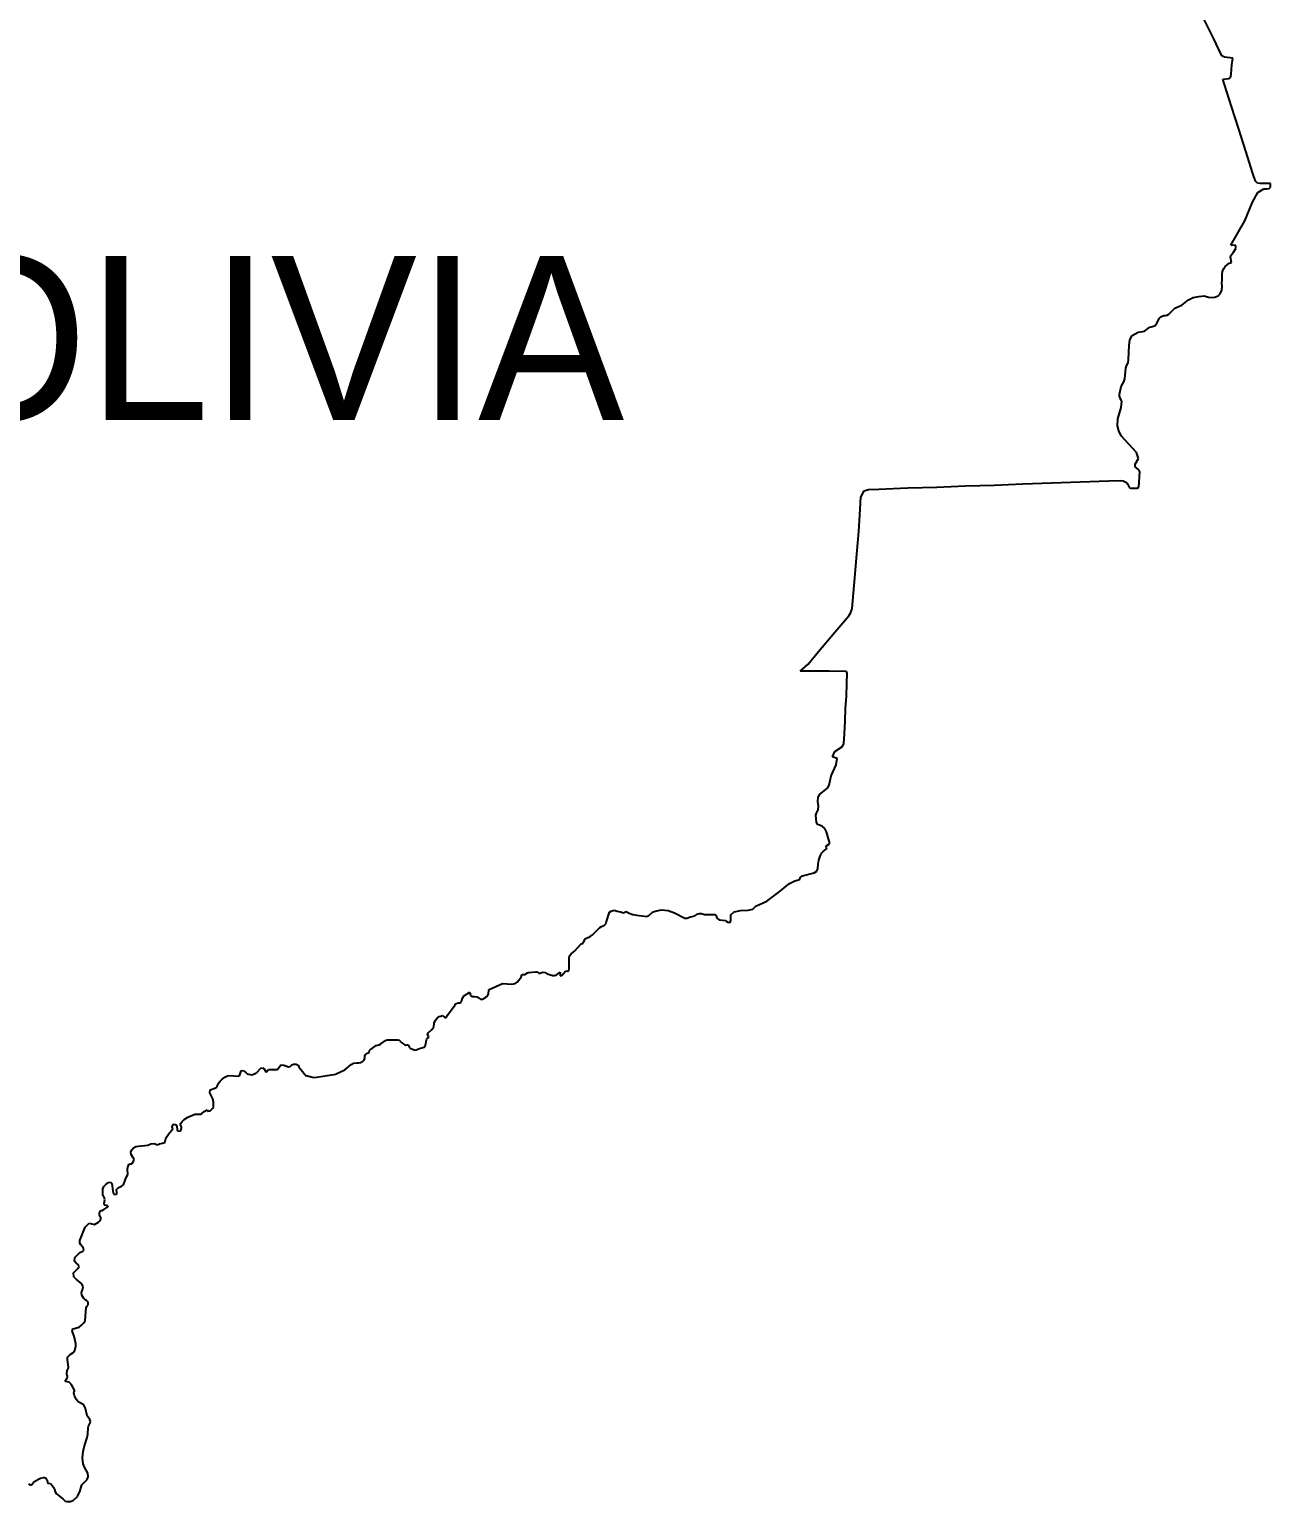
# Model space of a CAD drawing. Header units: metres. Extents: x 0 to 1325, y -1 to 773.
# Drawn here: x 420.73 to 450.99, y 422.15 to 458.05 of the extents above; entities that cross this region are included whole.
import ezdxf
from ezdxf.enums import TextEntityAlignment as Align

# ---------------------------------------------------------------- set-up
doc = ezdxf.new("R2010")
doc.units = ezdxf.units.M

msp = doc.modelspace()

# ---------------------------------------------------------------- linework, layer by layer
at = {"layer": 'SCORE'}
for points in [[(449.61, 457.818), (449.35, 458.338)], [(449.72, 457.578), (449.61, 457.818)], [(449.8, 457.408), (449.72, 457.578)], [(449.87, 457.368), (449.8, 457.408)], [(450.07, 457.348), (449.87, 457.368)], [(450.03, 456.958), (450.05, 457.188)], [(450.05, 457.188), (450.07, 457.348)], [(449.83, 456.838), (449.98, 456.848)], [(449.87, 456.708), (449.83, 456.838)], [(450.04, 456.168), (449.87, 456.708)], [(449.98, 456.848), (450.01, 456.878)], [(450.01, 456.878), (450.03, 456.958)], [(450.22, 455.618), (450.04, 456.168)], [(450.39, 455.078), (450.22, 455.618)], [(450.56, 454.538), (450.39, 455.078)], [(450.62, 454.348), (450.56, 454.538)], [(450.67, 454.298), (450.62, 454.348)], [(450.74, 454.288), (450.67, 454.298)], [(450.68, 454.068), (450.83, 454.158)], [(450.99, 454.288), (450.74, 454.288)], [(450.83, 454.158), (450.9, 454.158)], [(450.9, 454.158), (450.96, 454.168)], [(450.96, 454.168), (450.99, 454.198)], [(450.99, 454.198), (450.99, 454.288)], [(450.36, 453.378), (450.55, 453.838)], [(450.55, 453.838), (450.68, 454.068)], [(450.02, 452.788), (450.36, 453.378)], [(450.14, 452.778), (450.02, 452.788)], [(450.09, 452.618), (450.14, 452.708)], [(450.14, 452.708), (450.14, 452.778)], [(449.93, 452.308), (449.98, 452.348)], [(449.98, 452.348), (450.04, 452.368)], [(450.01, 452.498), (450.02, 452.538)], [(450.04, 452.368), (450.01, 452.498)], [(450.02, 452.538), (450.09, 452.618)], [(449.81, 452.078), (449.82, 452.148)], [(449.81, 451.928), (449.81, 452.078)], [(449.82, 452.148), (449.85, 452.218)], [(449.85, 452.218), (449.88, 452.268)], [(449.88, 452.268), (449.93, 452.308)], [(449.76, 451.598), (449.8, 451.688)], [(449.8, 451.868), (449.81, 451.928)], [(449.81, 451.778), (449.8, 451.868)], [(449.8, 451.688), (449.81, 451.778)], [(448.66, 451.248), (448.79, 451.308)], [(448.79, 451.308), (448.83, 451.328)], [(448.83, 451.328), (448.99, 451.458)], [(448.99, 451.458), (449.1, 451.508)], [(449.1, 451.508), (449.24, 451.538)], [(449.24, 451.538), (449.37, 451.548)], [(449.37, 451.548), (449.48, 451.518)], [(449.48, 451.518), (449.56, 451.508)], [(449.56, 451.508), (449.63, 451.518)], [(449.63, 451.518), (449.71, 451.548)], [(449.71, 451.548), (449.76, 451.598)], [(448.22, 450.888), (448.28, 451.008)], [(448.28, 451.008), (448.33, 451.048)], [(448.33, 451.048), (448.39, 451.068)], [(448.39, 451.068), (448.43, 451.068)], [(448.43, 451.068), (448.47, 451.078)], [(448.47, 451.078), (448.51, 451.108)], [(448.51, 451.108), (448.62, 451.218)], [(448.62, 451.218), (448.66, 451.248)], [(447.56, 450.478), (447.62, 450.588)], [(447.62, 450.588), (447.76, 450.668)], [(447.76, 450.668), (447.88, 450.678)], [(447.88, 450.678), (447.92, 450.688)], [(447.92, 450.688), (447.95, 450.718)], [(447.95, 450.718), (448.02, 450.768)], [(448.02, 450.768), (448.05, 450.788)], [(448.05, 450.788), (448.08, 450.798)], [(448.08, 450.798), (448.14, 450.808)], [(448.14, 450.808), (448.18, 450.828)], [(448.18, 450.828), (448.22, 450.888)], [(447.53, 449.998), (447.54, 450.338)], [(447.54, 450.338), (447.56, 450.478)], [(447.46, 449.788), (447.48, 449.848)], [(447.48, 449.848), (447.52, 449.918)], [(447.52, 449.918), (447.53, 449.998)], [(447.41, 449.458), (447.44, 449.528)], [(447.44, 449.528), (447.46, 449.788)], [(447.31, 449.148), (447.35, 449.338)], [(447.31, 449.108), (447.31, 449.148)], [(447.35, 449.338), (447.41, 449.458)], [(447.27, 448.548), (447.35, 448.828)], [(447.32, 449.068), (447.31, 449.108)], [(447.35, 449.008), (447.32, 449.068)], [(447.36, 448.978), (447.35, 449.008)], [(447.35, 448.828), (447.36, 448.978)], [(447.26, 448.378), (447.27, 448.548)], [(447.29, 448.258), (447.26, 448.378)], [(447.35, 448.138), (447.29, 448.258)], [(447.72, 447.728), (447.35, 448.138)], [(447.77, 447.588), (447.72, 447.728)], [(447.69, 447.448), (447.77, 447.588)], [(447.69, 447.378), (447.69, 447.448)], [(447.78, 447.308), (447.69, 447.378)], [(444.25, 446.938), (444.95, 446.968)], [(444.95, 446.968), (445.65, 446.988)], [(445.65, 446.988), (446.35, 447.018)], [(446.35, 447.018), (447.05, 447.038)], [(447.05, 447.038), (447.32, 447.048)], [(447.32, 447.048), (447.4, 447.038)], [(447.4, 447.038), (447.48, 446.998)], [(447.48, 446.998), (447.5, 446.968)], [(447.5, 446.968), (447.55, 446.868)], [(447.8, 447.258), (447.78, 447.308)], [(447.78, 446.888), (447.8, 447.258)], [(440.98, 446.208), (441, 446.638)], [(441, 446.638), (441.08, 446.798)], [(441.08, 446.798), (441.19, 446.828)], [(441.19, 446.828), (441.44, 446.838)], [(441.44, 446.838), (442.15, 446.868)], [(442.15, 446.868), (442.85, 446.888)], [(442.85, 446.888), (443.55, 446.918)], [(443.55, 446.918), (444.25, 446.938)], [(447.55, 446.868), (447.58, 446.858)], [(447.58, 446.858), (447.74, 446.858)], [(447.74, 446.858), (447.78, 446.888)], [(440.95, 445.808), (440.98, 446.208)], [(440.9, 445.248), (440.95, 445.808)], [(440.84, 444.488), (440.9, 445.248)], [(440.79, 443.928), (440.84, 444.488)], [(440.37, 443.348), (440.71, 443.748)], [(440.71, 443.748), (440.76, 443.828)], [(440.76, 443.828), (440.79, 443.928)], [(439.97, 442.878), (440.37, 443.348)], [(439.72, 442.568), (439.97, 442.878)], [(439.52, 442.398), (439.72, 442.568)], [(440.23, 442.398), (439.52, 442.398)], [(440.65, 442.388), (440.23, 442.398)], [(440.67, 442.348), (440.65, 442.388)], [(440.66, 442.098), (440.67, 442.348)], [(440.65, 441.788), (440.66, 442.098)], [(440.63, 441.488), (440.65, 441.788)], [(440.62, 441.178), (440.63, 441.488)], [(440.59, 440.638), (440.6, 440.868)], [(440.6, 440.868), (440.62, 441.178)], [(440.37, 440.438), (440.55, 440.558)], [(440.55, 440.558), (440.59, 440.638)], [(440.31, 440.308), (440.37, 440.438)], [(440.42, 440.268), (440.31, 440.308)], [(440.4, 440.118), (440.42, 440.268)], [(440.23, 439.618), (440.28, 439.848)], [(440.28, 439.848), (440.4, 440.118)], [(439.99, 439.388), (440.19, 439.548)], [(440.19, 439.548), (440.23, 439.618)], [(439.95, 439.218), (439.96, 439.318)], [(439.97, 439.118), (439.95, 439.218)], [(439.96, 439.318), (439.99, 439.388)], [(439.96, 439.018), (439.97, 439.118)], [(439.9, 438.888), (439.92, 438.938)], [(439.91, 438.798), (439.9, 438.888)], [(439.92, 438.718), (439.91, 438.798)], [(439.92, 438.938), (439.96, 439.018)], [(439.94, 438.658), (439.92, 438.718)], [(439.97, 438.648), (439.94, 438.658)], [(440.06, 438.618), (439.97, 438.648)], [(440.12, 438.558), (440.06, 438.618)], [(440.16, 438.478), (440.12, 438.558)], [(440.21, 438.308), (440.16, 438.478)], [(440.05, 437.968), (440.08, 437.998)], [(440.08, 437.998), (440.16, 438.068)], [(440.15, 438.128), (440.17, 438.148)], [(440.17, 438.088), (440.15, 438.128)], [(440.16, 438.068), (440.17, 438.088)], [(440.17, 438.148), (440.21, 438.168)], [(440.24, 438.238), (440.21, 438.308)], [(440.21, 438.168), (440.23, 438.178)], [(440.23, 438.178), (440.24, 438.208)], [(440.24, 438.208), (440.24, 438.238)], [(439.95, 437.588), (439.96, 437.688)], [(439.96, 437.688), (439.98, 437.788)], [(439.98, 437.788), (440.01, 437.888)], [(440.01, 437.888), (440.05, 437.968)], [(439.26, 437.218), (439.39, 437.288)], [(439.39, 437.288), (439.48, 437.308)], [(439.48, 437.308), (439.5, 437.318)], [(439.5, 437.318), (439.51, 437.328)], [(439.51, 437.328), (439.53, 437.378)], [(439.53, 437.378), (439.55, 437.398)], [(439.55, 437.398), (439.58, 437.408)], [(439.58, 437.408), (439.86, 437.478)], [(439.86, 437.478), (439.93, 437.518)], [(439.93, 437.518), (439.95, 437.588)], [(438.71, 436.788), (439, 437.008)], [(439, 437.008), (439.26, 437.218)], [(434.87, 436.518), (434.91, 436.548)], [(434.91, 436.548), (434.99, 436.568)], [(434.99, 436.568), (435.06, 436.548)], [(435.06, 436.548), (435.14, 436.528)], [(435.96, 436.538), (436.13, 436.578)], [(436.13, 436.578), (436.3, 436.558)], [(436.3, 436.558), (436.46, 436.508)], [(437.91, 436.528), (438.07, 436.558)], [(438.07, 436.558), (438.25, 436.568)], [(438.25, 436.568), (438.37, 436.598)], [(438.37, 436.598), (438.43, 436.658)], [(438.43, 436.658), (438.46, 436.678)], [(438.46, 436.678), (438.71, 436.788)], [(434.68, 436.168), (434.75, 436.208)], [(434.75, 436.208), (434.78, 436.238)], [(434.78, 436.238), (434.79, 436.268)], [(434.79, 436.268), (434.87, 436.518)], [(435.14, 436.528), (435.21, 436.508)], [(435.21, 436.508), (435.28, 436.538)], [(435.28, 436.538), (435.35, 436.498)], [(435.35, 436.498), (435.44, 436.468)], [(435.44, 436.468), (435.53, 436.448)], [(435.53, 436.448), (435.79, 436.418)], [(435.79, 436.418), (435.8, 436.428)], [(435.8, 436.428), (435.82, 436.428)], [(435.82, 436.428), (435.92, 436.518)], [(435.92, 436.518), (435.96, 436.538)], [(436.46, 436.508), (436.71, 436.378)], [(436.71, 436.378), (436.76, 436.378)], [(436.76, 436.378), (436.82, 436.398)], [(436.82, 436.398), (436.95, 436.428)], [(436.95, 436.428), (437.03, 436.478)], [(437.03, 436.478), (437.07, 436.488)], [(437.07, 436.488), (437.11, 436.488)], [(437.11, 436.488), (437.19, 436.468)], [(437.19, 436.468), (437.44, 436.468)], [(437.44, 436.468), (437.47, 436.448)], [(437.47, 436.448), (437.49, 436.378)], [(437.49, 436.378), (437.55, 436.338)], [(437.55, 436.338), (437.71, 436.318)], [(437.71, 436.318), (437.72, 436.298)], [(437.72, 436.298), (437.76, 436.278)], [(437.76, 436.278), (437.81, 436.268)], [(437.81, 436.268), (437.83, 436.308)], [(437.83, 436.458), (437.91, 436.528)], [(437.83, 436.308), (437.83, 436.458)], [(434.24, 435.788), (434.29, 435.878)], [(434.29, 435.878), (434.31, 435.888)], [(434.31, 435.888), (434.4, 435.928)], [(434.4, 435.928), (434.46, 435.968)], [(434.46, 435.968), (434.64, 436.148)], [(434.64, 436.148), (434.68, 436.168)], [(433.9, 435.458), (433.94, 435.508)], [(433.94, 435.508), (434.02, 435.568)], [(434.02, 435.568), (434.18, 435.748)], [(434.18, 435.748), (434.23, 435.768)], [(434.23, 435.768), (434.24, 435.788)], [(433.88, 435.088), (433.89, 435.138)], [(433.89, 435.398), (433.9, 435.458)], [(433.89, 435.138), (433.89, 435.398)], [(431.94, 434.638), (432.26, 434.778)], [(432.26, 434.778), (432.49, 434.768)], [(432.49, 434.768), (432.57, 434.778)], [(432.57, 434.778), (432.62, 434.818)], [(432.62, 434.818), (432.72, 434.938)], [(432.72, 434.938), (432.73, 434.958)], [(432.73, 434.988), (432.74, 434.998)], [(432.73, 434.958), (432.73, 434.988)], [(432.74, 434.998), (432.8, 434.998)], [(432.8, 434.998), (432.81, 434.998)], [(432.81, 434.998), (432.87, 435.038)], [(432.87, 435.038), (432.9, 435.048)], [(432.9, 435.048), (433.07, 435.068)], [(433.07, 435.068), (433.12, 435.068)], [(433.12, 435.068), (433.16, 435.028)], [(433.16, 435.028), (433.24, 435.058)], [(433.24, 435.058), (433.3, 435.048)], [(433.3, 435.048), (433.35, 435.018)], [(433.35, 435.018), (433.49, 434.978)], [(433.49, 434.978), (433.53, 434.978)], [(433.53, 434.978), (433.57, 434.988)], [(433.57, 434.988), (433.67, 435.058)], [(433.67, 435.058), (433.67, 434.968)], [(433.67, 434.968), (433.71, 434.978)], [(433.71, 434.978), (433.79, 435.078)], [(433.79, 435.078), (433.83, 435.088)], [(433.83, 435.088), (433.86, 435.078)], [(433.86, 435.078), (433.88, 435.088)], [(431.27, 434.368), (431.29, 434.428)], [(431.29, 434.428), (431.33, 434.488)], [(431.33, 434.488), (431.4, 434.528)], [(431.4, 434.528), (431.47, 434.568)], [(431.47, 434.568), (431.48, 434.488)], [(431.48, 434.488), (431.52, 434.468)], [(431.52, 434.468), (431.58, 434.468)], [(431.58, 434.468), (431.65, 434.458)], [(431.65, 434.458), (431.7, 434.428)], [(431.7, 434.428), (431.73, 434.398)], [(431.73, 434.398), (431.78, 434.398)], [(431.78, 434.398), (431.85, 434.438)], [(431.85, 434.438), (431.88, 434.468)], [(431.88, 434.468), (431.91, 434.498)], [(431.91, 434.498), (431.92, 434.528)], [(431.92, 434.528), (431.93, 434.618)], [(431.93, 434.618), (431.94, 434.638)], [(430.92, 434.008), (431.11, 434.258)], [(431.11, 434.258), (431.12, 434.288)], [(431.12, 434.288), (431.14, 434.298)], [(431.14, 434.298), (431.18, 434.308)], [(431.18, 434.308), (431.22, 434.308)], [(431.22, 434.308), (431.25, 434.318)], [(431.25, 434.318), (431.26, 434.338)], [(431.26, 434.338), (431.27, 434.368)], [(430.53, 433.648), (430.57, 433.698)], [(430.57, 433.698), (430.59, 433.728)], [(430.59, 433.728), (430.6, 433.818)], [(430.6, 433.818), (430.63, 433.888)], [(430.63, 433.888), (430.67, 433.938)], [(430.67, 433.938), (430.72, 433.978)], [(430.72, 433.978), (430.76, 433.988)], [(430.76, 433.988), (430.79, 433.998)], [(430.79, 433.998), (430.82, 433.988)], [(430.82, 433.988), (430.85, 433.958)], [(430.85, 433.958), (430.89, 433.948)], [(430.89, 433.948), (430.91, 433.978)], [(430.91, 433.978), (430.92, 434.008)], [(429.3, 433.308), (429.41, 433.388)], [(429.41, 433.388), (429.45, 433.408)], [(429.45, 433.408), (429.71, 433.408)], [(429.71, 433.408), (429.76, 433.398)], [(429.76, 433.398), (429.77, 433.368)], [(429.77, 433.368), (429.81, 433.338)], [(429.81, 433.338), (429.88, 433.288)], [(430.39, 433.278), (430.41, 433.408)], [(430.41, 433.408), (430.43, 433.438)], [(430.43, 433.538), (430.44, 433.558)], [(430.44, 433.518), (430.43, 433.538)], [(430.43, 433.438), (430.45, 433.458)], [(430.44, 433.558), (430.45, 433.578)], [(430.47, 433.478), (430.44, 433.518)], [(430.45, 433.578), (430.53, 433.648)], [(430.45, 433.458), (430.47, 433.478)], [(428.9, 432.938), (428.91, 432.978)], [(428.91, 433.008), (428.92, 433.048)], [(428.91, 432.978), (428.91, 433.008)], [(428.92, 433.048), (428.95, 433.078)], [(428.95, 433.078), (428.99, 433.088)], [(428.99, 433.088), (429.01, 433.098)], [(429.01, 433.098), (429.02, 433.148)], [(429.02, 433.148), (429.04, 433.168)], [(429.04, 433.168), (429.18, 433.268)], [(429.18, 433.268), (429.26, 433.288)], [(429.26, 433.288), (429.3, 433.308)], [(429.88, 433.288), (429.9, 433.278)], [(429.9, 433.278), (429.94, 433.288)], [(429.94, 433.288), (429.96, 433.288)], [(429.96, 433.288), (429.98, 433.268)], [(429.98, 433.268), (429.99, 433.228)], [(429.99, 433.228), (430.01, 433.208)], [(430.01, 433.208), (430.11, 433.168)], [(430.11, 433.168), (430.12, 433.158)], [(430.12, 433.158), (430.16, 433.168)], [(430.16, 433.168), (430.24, 433.198)], [(430.24, 433.198), (430.35, 433.228)], [(430.35, 433.228), (430.39, 433.278)], [(425.85, 432.528), (425.89, 432.648)], [(425.89, 432.648), (425.92, 432.658)], [(425.92, 432.658), (425.96, 432.648)], [(425.96, 432.648), (425.97, 432.638)], [(425.97, 432.638), (426, 432.618)], [(426, 432.618), (426.04, 432.578)], [(426.22, 432.578), (426.27, 432.608)], [(426.27, 432.608), (426.37, 432.718)], [(426.37, 432.718), (426.41, 432.728)], [(426.41, 432.728), (426.45, 432.698)], [(426.45, 432.698), (426.5, 432.618)], [(426.5, 432.618), (426.56, 432.688)], [(426.56, 432.688), (426.78, 432.688)], [(426.78, 432.688), (426.86, 432.798)], [(426.86, 432.798), (426.93, 432.788)], [(426.93, 432.788), (427.05, 432.748)], [(427.05, 432.748), (427.09, 432.758)], [(427.09, 432.758), (427.13, 432.798)], [(427.13, 432.798), (427.17, 432.818)], [(427.17, 432.818), (427.23, 432.818)], [(427.23, 432.818), (427.28, 432.788)], [(427.28, 432.788), (427.3, 432.748)], [(427.3, 432.748), (427.32, 432.718)], [(427.32, 432.718), (427.45, 432.558)], [(428.21, 432.578), (428.42, 432.678)], [(428.42, 432.678), (428.57, 432.808)], [(428.57, 432.808), (428.63, 432.838)], [(428.63, 432.838), (428.71, 432.848)], [(428.71, 432.848), (428.76, 432.848)], [(428.76, 432.848), (428.8, 432.858)], [(428.8, 432.858), (428.84, 432.868)], [(428.84, 432.868), (428.87, 432.898)], [(428.87, 432.898), (428.9, 432.938)], [(425.25, 432.228), (425.28, 432.248)], [(425.28, 432.248), (425.31, 432.278)], [(425.31, 432.278), (425.35, 432.358)], [(425.35, 432.358), (425.38, 432.398)], [(425.38, 432.398), (425.43, 432.448)], [(425.43, 432.448), (425.49, 432.498)], [(425.49, 432.498), (425.56, 432.528)], [(425.56, 432.528), (425.64, 432.538)], [(425.64, 432.538), (425.79, 432.518)], [(425.79, 432.518), (425.85, 432.528)], [(426.04, 432.578), (426.07, 432.568)], [(426.07, 432.568), (426.15, 432.558)], [(426.15, 432.558), (426.22, 432.578)], [(427.45, 432.558), (427.45, 432.538)], [(427.45, 432.538), (427.51, 432.528)], [(427.51, 432.528), (427.63, 432.498)], [(427.63, 432.498), (427.68, 432.488)], [(427.68, 432.488), (428.2, 432.568)], [(428.2, 432.568), (428.21, 432.578)], [(425.13, 432.118), (425.14, 432.188)], [(425.2, 431.968), (425.13, 432.118)], [(425.14, 432.188), (425.16, 432.198)], [(425.16, 432.198), (425.25, 432.228)], [(425.22, 431.888), (425.2, 431.968)], [(425.22, 431.808), (425.22, 431.888)], [(424.5, 431.468), (424.59, 431.518)], [(424.59, 431.518), (424.76, 431.598)], [(424.76, 431.598), (424.81, 431.598)], [(424.81, 431.598), (424.9, 431.598)], [(424.9, 431.598), (424.93, 431.608)], [(424.93, 431.608), (424.99, 431.658)], [(424.99, 431.658), (425.06, 431.698)], [(425.06, 431.698), (425.07, 431.688)], [(425.07, 431.688), (425.07, 431.678)], [(425.07, 431.678), (425.07, 431.668)], [(425.07, 431.668), (425.13, 431.678)], [(425.13, 431.678), (425.14, 431.678)], [(425.14, 431.678), (425.2, 431.738)], [(425.2, 431.738), (425.22, 431.768)], [(425.22, 431.768), (425.22, 431.808)], [(424.12, 431.108), (424.23, 431.238)], [(424.21, 431.288), (424.22, 431.328)], [(424.23, 431.238), (424.21, 431.288)], [(424.22, 431.328), (424.26, 431.348)], [(424.26, 431.348), (424.31, 431.338)], [(424.31, 431.338), (424.32, 431.308)], [(424.32, 431.308), (424.33, 431.208)], [(424.33, 431.208), (424.34, 431.188)], [(424.34, 431.188), (424.41, 431.178)], [(424.41, 431.368), (424.42, 431.378)], [(424.41, 431.338), (424.41, 431.368)], [(424.44, 431.288), (424.41, 431.338)], [(424.41, 431.178), (424.42, 431.198)], [(424.42, 431.378), (424.45, 431.418)], [(424.42, 431.198), (424.44, 431.258)], [(424.44, 431.258), (424.44, 431.288)], [(424.45, 431.418), (424.46, 431.428)], [(424.46, 431.428), (424.5, 431.468)], [(423.27, 430.778), (423.32, 430.808)], [(423.32, 430.808), (423.38, 430.818)], [(423.38, 430.818), (423.54, 430.828)], [(423.54, 430.828), (423.62, 430.838)], [(423.62, 430.838), (423.69, 430.868)], [(423.69, 430.868), (423.77, 430.878)], [(423.77, 430.878), (423.85, 430.848)], [(423.85, 430.848), (423.9, 430.868)], [(423.9, 430.868), (423.97, 430.888)], [(423.97, 430.888), (424.03, 430.908)], [(424.03, 430.908), (424.05, 430.968)], [(424.05, 430.968), (424.07, 431.038)], [(424.07, 431.038), (424.12, 431.108)], [(423.2, 430.668), (423.23, 430.728)], [(423.21, 430.608), (423.2, 430.668)], [(423.26, 430.528), (423.21, 430.608)], [(423.23, 430.728), (423.27, 430.778)], [(423.25, 430.408), (423.27, 430.448)], [(423.28, 430.498), (423.26, 430.528)], [(423.27, 430.448), (423.28, 430.498)], [(423.1, 430.068), (423.12, 430.108)], [(423.12, 430.258), (423.14, 430.338)], [(423.12, 430.228), (423.12, 430.258)], [(423.13, 430.148), (423.12, 430.228)], [(423.12, 430.108), (423.13, 430.148)], [(423.14, 430.338), (423.16, 430.378)], [(423.16, 430.378), (423.2, 430.388)], [(423.2, 430.388), (423.21, 430.388)], [(423.21, 430.388), (423.25, 430.408)], [(422.52, 429.778), (422.54, 429.828)], [(422.52, 429.638), (422.52, 429.778)], [(422.54, 429.828), (422.59, 429.878)], [(422.59, 429.878), (422.66, 429.928)], [(422.66, 429.928), (422.71, 429.938)], [(422.71, 429.938), (422.74, 429.908)], [(422.74, 429.908), (422.76, 429.728)], [(422.76, 429.728), (422.77, 429.678)], [(422.85, 429.758), (422.9, 429.808)], [(422.86, 429.668), (422.85, 429.758)], [(422.9, 429.808), (422.97, 429.828)], [(422.97, 429.828), (423.02, 429.868)], [(423.02, 429.868), (423.06, 429.988)], [(423.06, 429.988), (423.1, 430.068)], [(422.53, 429.598), (422.52, 429.638)], [(422.56, 429.548), (422.53, 429.598)], [(422.55, 429.418), (422.57, 429.508)], [(422.56, 429.378), (422.55, 429.418)], [(422.57, 429.508), (422.56, 429.548)], [(422.65, 429.358), (422.56, 429.378)], [(422.77, 429.678), (422.79, 429.648)], [(422.79, 429.648), (422.85, 429.638)], [(422.85, 429.638), (422.86, 429.668)], [(422.44, 429.188), (422.46, 429.238)], [(422.44, 429.138), (422.44, 429.188)], [(422.47, 429.068), (422.44, 429.138)], [(422.44, 428.988), (422.47, 429.038)], [(422.46, 429.238), (422.47, 429.248)], [(422.47, 429.248), (422.5, 429.248)], [(422.47, 429.038), (422.47, 429.068)], [(422.5, 429.248), (422.54, 429.268)], [(422.54, 429.268), (422.62, 429.318)], [(422.62, 429.318), (422.65, 429.358)], [(421.96, 428.518), (422.09, 428.838)], [(422.09, 428.838), (422.19, 428.938)], [(422.19, 428.938), (422.32, 428.908)], [(422.32, 428.908), (422.41, 428.958)], [(422.41, 428.958), (422.44, 428.988)], [(421.96, 428.488), (421.96, 428.518)], [(421.96, 428.448), (421.96, 428.488)], [(421.98, 428.408), (421.96, 428.448)], [(422.05, 428.328), (421.98, 428.408)], [(422.06, 428.278), (422.05, 428.328)], [(421.83, 428.008), (421.84, 428.098)], [(421.87, 427.958), (421.83, 428.008)], [(421.84, 428.098), (421.89, 428.158)], [(421.92, 427.928), (421.87, 427.958)], [(421.89, 428.158), (421.96, 428.218)], [(421.94, 427.878), (421.92, 427.928)], [(421.96, 428.218), (422.03, 428.258)], [(422.03, 428.258), (422.06, 428.278)], [(421.8, 427.728), (421.85, 427.778)], [(421.81, 427.628), (421.8, 427.728)], [(421.87, 427.568), (421.81, 427.628)], [(421.85, 427.778), (421.91, 427.828)], [(421.91, 427.828), (421.94, 427.878)], [(422.01, 427.458), (421.87, 427.568)], [(422, 427.248), (422.02, 427.308)], [(422.01, 427.178), (422, 427.248)], [(422.04, 427.388), (422.01, 427.458)], [(422.02, 427.308), (422.04, 427.388)], [(422.06, 427.098), (422.01, 427.178)], [(422.09, 427.068), (422.06, 427.098)], [(422.12, 427.048), (422.09, 427.068)], [(422.09, 426.558), (422.11, 426.878)], [(422.11, 426.878), (422.12, 426.898)], [(422.15, 427.028), (422.12, 427.048)], [(422.12, 426.898), (422.14, 426.918)], [(422.14, 426.918), (422.16, 426.948)], [(422.16, 426.998), (422.15, 427.028)], [(422.16, 426.948), (422.16, 426.998)], [(422, 426.448), (422.06, 426.508)], [(422.06, 426.508), (422.09, 426.558)], [(421.77, 426.308), (421.79, 426.358)], [(421.83, 426.148), (421.77, 426.308)], [(421.79, 426.358), (421.94, 426.398)], [(421.86, 425.998), (421.83, 426.148)], [(421.94, 426.398), (422, 426.448)], [(421.72, 425.738), (421.79, 425.778)], [(421.79, 425.778), (421.84, 425.828)], [(421.84, 425.828), (421.86, 425.938)], [(421.86, 425.938), (421.86, 425.998)], [(421.66, 425.668), (421.72, 425.738)], [(421.66, 425.608), (421.66, 425.668)], [(421.68, 425.428), (421.66, 425.608)], [(421.67, 425.388), (421.68, 425.428)], [(421.61, 425.108), (421.65, 425.168)], [(421.61, 425.078), (421.61, 425.108)], [(421.7, 425.058), (421.61, 425.078)], [(421.64, 425.298), (421.65, 425.338)], [(421.64, 425.268), (421.64, 425.298)], [(421.64, 425.248), (421.64, 425.268)], [(421.66, 425.218), (421.64, 425.248)], [(421.65, 425.338), (421.66, 425.378)], [(421.65, 425.168), (421.66, 425.198)], [(421.66, 425.378), (421.67, 425.388)], [(421.66, 425.198), (421.66, 425.218)], [(421.75, 425.008), (421.7, 425.058)], [(421.84, 424.848), (421.75, 425.008)], [(421.81, 424.798), (421.82, 424.828)], [(421.83, 424.728), (421.81, 424.798)], [(421.82, 424.838), (421.84, 424.848)], [(421.82, 424.828), (421.82, 424.838)], [(421.87, 424.648), (421.83, 424.728)], [(421.92, 424.578), (421.87, 424.648)], [(422.06, 424.508), (421.92, 424.578)], [(422.1, 424.418), (422.06, 424.508)], [(422.14, 424.238), (422.1, 424.418)], [(422.2, 424.148), (422.14, 424.238)], [(422.16, 423.948), (422.17, 423.988)], [(422.17, 423.988), (422.21, 424.068)], [(422.22, 424.108), (422.2, 424.148)], [(422.21, 424.068), (422.22, 424.108)], [(422.07, 423.508), (422.14, 423.708)], [(422.14, 423.708), (422.15, 423.788)], [(422.15, 423.788), (422.16, 423.948)], [(422.02, 423.218), (422.04, 423.368)], [(422.04, 423.368), (422.07, 423.508)], [(422.04, 423.068), (422.02, 423.218)], [(422.07, 422.988), (422.04, 423.068)], [(422.15, 422.838), (422.07, 422.988)], [(420.71, 422.578), (420.75, 422.558)], [(420.75, 422.558), (420.76, 422.558)], [(420.76, 422.558), (420.79, 422.568)], [(420.79, 422.568), (420.82, 422.608)], [(420.82, 422.608), (420.84, 422.628)], [(420.84, 422.628), (420.95, 422.698)], [(420.95, 422.698), (421, 422.718)], [(421, 422.718), (421.07, 422.738)], [(421.07, 422.738), (421.11, 422.738)], [(421.11, 422.738), (421.13, 422.718)], [(421.13, 422.718), (421.14, 422.698)], [(421.14, 422.698), (421.16, 422.668)], [(421.16, 422.668), (421.16, 422.658)], [(421.16, 422.658), (421.17, 422.618)], [(421.17, 422.618), (421.17, 422.608)], [(421.17, 422.608), (421.19, 422.598)], [(421.19, 422.598), (421.24, 422.588)], [(421.24, 422.588), (421.25, 422.578)], [(421.25, 422.578), (421.29, 422.528)], [(421.96, 422.388), (422.01, 422.558)], [(422.01, 422.558), (422.05, 422.598)], [(422.05, 422.598), (422.1, 422.648)], [(422.1, 422.648), (422.14, 422.688)], [(422.14, 422.688), (422.16, 422.748)], [(422.16, 422.748), (422.15, 422.838)], [(421.29, 422.528), (421.33, 422.478)], [(421.33, 422.478), (421.34, 422.438)], [(421.34, 422.438), (421.36, 422.388)], [(421.36, 422.388), (421.38, 422.348)], [(421.38, 422.348), (421.55, 422.208)], [(421.55, 422.208), (421.6, 422.158)], [(421.8, 422.178), (421.9, 422.268)], [(421.9, 422.268), (421.95, 422.378)], [(421.95, 422.378), (421.96, 422.388)], [(421.6, 422.158), (421.64, 422.148)], [(421.64, 422.148), (421.73, 422.148)], [(421.73, 422.148), (421.8, 422.178)]]:
    msp.add_lwpolyline(points, dxfattribs=at)

# ---------------------------------------------------------------- texts
at = {"layer": 'ENGRAVE'}
msp.add_text('BOLIVIA', height=4, dxfattribs=at).set_placement((424.828, 448.52), align=Align.CENTER)

doc.saveas('drawing.dxf')
